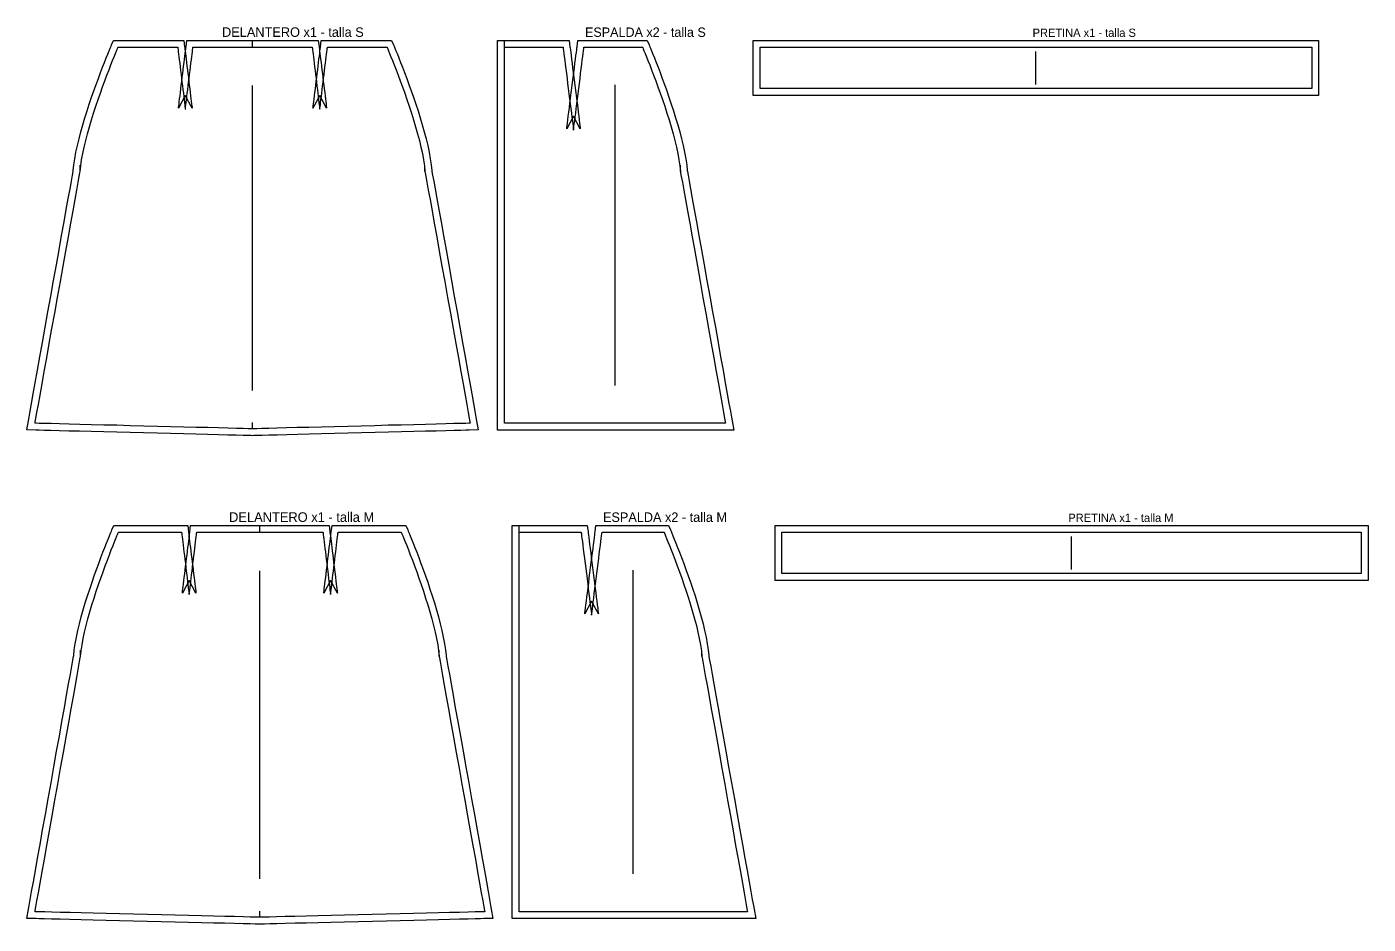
# Model space of a CAD drawing. Header units: centimetres. Extents: x -1 to 208, y -270 to 3.
# Drawn here: x -1.2 to 193.3, y -127.1 to 3 of the extents above; entities that cross this region are included whole.
import ezdxf

# ---------------------------------------------------------------- set-up
doc = ezdxf.new("R2010")
doc.units = ezdxf.units.CM
for name, color, linetype in [('15_SeamAllowance', 4, 'CONTINUOUS'), ('1_Boundary', 7, 'CONTINUOUS'), ('4_Notch', 1, 'CONTINUOUS'), ('5_Grainline', 3, 'CONTINUOUS'), ('8_Text', 7, 'CONTINUOUS')]:
    doc.layers.add(name, color=color, linetype=linetype)

msp = doc.modelspace()

# ---------------------------------------------------------------- linework, layer by layer
at = {"layer": '15_SeamAllowance'}
for points in [[(31.54, 1), (31.5838, 1), (31.7102, 1), (31.9117, 1), (32.1807, 1), (32.5099, 1), (32.8916, 1), (33.3183, 1), (33.7826, 1), (34.2769, 1), (34.7938, 1), (35.3256, 1), (35.865, 1), (36.4044, 1), (36.9362, 1), (37.4531, 1), (37.9474, 1), (38.4117, 1), (38.8384, 1), (39.2201, 1), (39.5493, 1), (39.8183, 1), (40.0198, 1), (40.1462, 1), (41.0752, 1), (41.1882, 0.0757), (41.2043, -0.0558), (41.2299, -0.2654), (41.2641, -0.5453), (41.3059, -0.8878), (41.3545, -1.2849), (41.4088, -1.7289), (41.4678, -2.212), (41.5307, -2.7263), (41.5964, -3.2641), (41.664, -3.8175), (41.7326, -4.3787), (41.8012, -4.9399), (41.8688, -5.4933), (41.9346, -6.031), (41.9974, -6.5453), (42.0565, -7.0284), (42.1107, -7.4724), (42.1593, -7.8696), (42.2011, -8.212), (42.2353, -8.492), (42.261, -8.7016), (42.277, -8.8331), (41.29, -7), (40.303, -8.8331), (40.319, -8.7016), (40.3447, -8.492), (40.3789, -8.212), (40.4207, -7.8696), (40.4693, -7.4724), (40.5235, -7.0284), (40.5826, -6.5453), (40.6454, -6.031), (40.7112, -5.4933), (40.7788, -4.9399), (40.8474, -4.3787), (40.916, -3.8175), (40.9836, -3.2641), (41.0493, -2.7263), (41.1122, -2.212), (41.1712, -1.7289), (41.2255, -1.2849), (41.2741, -0.8878), (41.3159, -0.5453), (41.3501, -0.2654), (41.3757, -0.0558), (41.3918, 0.0757), (41.5048, 1), (42.4338, 1), (42.5602, 1), (42.7617, 1), (43.0307, 1), (43.3599, 1), (43.7416, 1), (44.1683, 1), (44.6326, 1), (45.1269, 1), (45.6438, 1), (46.1756, 1), (46.715, 1), (47.2544, 1), (47.7862, 1), (48.3031, 1), (48.7974, 1), (49.2617, 1), (49.6884, 1), (50.0701, 1), (50.3993, 1), (50.6683, 1), (50.8698, 1), (50.9962, 1), (51.7018, 1), (51.9864, 0.3298), (52.061, 0.1524), (52.1797, -0.1323), (52.3381, -0.5169), (52.5323, -0.9941), (52.758, -1.5563), (53.0112, -2.1963), (53.2878, -2.9066), (53.5836, -3.6799), (53.8945, -4.5089), (54.2165, -5.3861), (54.5454, -6.3043), (54.8771, -7.2562), (55.2076, -8.2345), (55.5327, -9.232), (55.8483, -10.2414), (56.1504, -11.2557), (56.4348, -12.2677), (56.6975, -13.2707), (56.9342, -14.2577), (57.141, -15.2224), (57.3134, -16.1584), (57.4471, -17.0602), (57.5308, -17.8596), (57.5574, -18.0085), (57.653, -18.5418), (57.8053, -19.392), (58.0088, -20.5273), (58.2576, -21.9162), (58.5462, -23.5268), (58.8688, -25.3275), (59.2199, -27.2866), (59.5936, -29.3725), (59.9844, -31.5534), (60.3865, -33.7977), (60.7943, -36.0736), (61.2021, -38.3496), (61.6043, -40.5939), (61.995, -42.7748), (62.3688, -44.8607), (62.7198, -46.8198), (63.0424, -48.6205), (63.331, -50.2311), (63.5799, -51.6199), (63.7833, -52.7553), (63.9356, -53.6055), (64.0312, -54.1388), (64.2698, -55.4701), (62.9456, -55.5037), (62.4848, -55.5154), (61.7501, -55.5341), (60.7691, -55.5589), (59.569, -55.5894), (58.1772, -55.6247), (56.6212, -55.6641), (54.9283, -55.7071), (53.1259, -55.7528), (51.2414, -55.8006), (49.302, -55.8498), (47.3354, -55.8997), (45.3687, -55.9496), (43.4294, -55.9988), (41.5448, -56.0466), (39.7424, -56.0923), (38.0495, -56.1352), (36.4935, -56.1747), (35.1017, -56.21), (33.9017, -56.2404), (32.9206, -56.2653), (32.1859, -56.2839), (31.7251, -56.2956), (31.54, -56.3003), (31.3549, -56.2956), (30.8941, -56.2839), (30.1594, -56.2653), (29.1783, -56.2404), (27.9783, -56.21), (26.5865, -56.1747), (25.0305, -56.1352), (23.3376, -56.0923), (21.5352, -56.0466), (19.6506, -55.9988), (17.7113, -55.9496), (15.7446, -55.8997), (13.778, -55.8498), (11.8386, -55.8006), (9.9541, -55.7528), (8.1517, -55.7071), (6.4588, -55.6641), (4.9028, -55.6247), (3.511, -55.5894), (2.3109, -55.5589), (1.3299, -55.5341), (0.5952, -55.5154), (0.1344, -55.5037), (-1.1898, -55.4701), (-0.9512, -54.1388), (-0.8556, -53.6055), (-0.7033, -52.7553), (-0.4999, -51.6199), (-0.251, -50.2311), (0.0376, -48.6205), (0.3602, -46.8198), (0.7112, -44.8607), (1.085, -42.7748), (1.4757, -40.5939), (1.8779, -38.3496), (2.2857, -36.0736), (2.6935, -33.7977), (3.0956, -31.5534), (3.4864, -29.3725), (3.8601, -27.2866), (4.2112, -25.3275), (4.5338, -23.5268), (4.8224, -21.9162), (5.0712, -20.5273), (5.2747, -19.392), (5.427, -18.5418), (5.5226, -18.0085), (5.5492, -17.8596), (5.6329, -17.0602), (5.7666, -16.1584), (5.939, -15.2224), (6.1458, -14.2577), (6.3825, -13.2707), (6.6452, -12.2677), (6.9296, -11.2557), (7.2317, -10.2414), (7.5473, -9.232), (7.8724, -8.2345), (8.2029, -7.2562), (8.5346, -6.3043), (8.8635, -5.3861), (9.1855, -4.5089), (9.4964, -3.6799), (9.7922, -2.9066), (10.0688, -2.1963), (10.322, -1.5563), (10.5477, -0.9941), (10.7419, -0.5169), (10.9003, -0.1323), (11.019, 0.1524), (11.0936, 0.3298), (11.3782, 1), (12.0838, 1), (12.2102, 1), (12.4117, 1), (12.6807, 1), (13.0099, 1), (13.3916, 1), (13.8183, 1), (14.2826, 1), (14.7769, 1), (15.2938, 1), (15.8256, 1), (16.365, 1), (16.9044, 1), (17.4362, 1), (17.9531, 1), (18.4474, 1), (18.9117, 1), (19.3384, 1), (19.7201, 1), (20.0493, 1), (20.3183, 1), (20.5198, 1), (20.6462, 1), (21.5752, 1), (21.6882, 0.0757), (21.7043, -0.0558), (21.7299, -0.2654), (21.7641, -0.5453), (21.8059, -0.8878), (21.8545, -1.2849), (21.9088, -1.7289), (21.9678, -2.212), (22.0307, -2.7263), (22.0964, -3.2641), (22.164, -3.8175), (22.2326, -4.3787), (22.3012, -4.9399), (22.3688, -5.4933), (22.4346, -6.031), (22.4974, -6.5453), (22.5565, -7.0284), (22.6107, -7.4724), (22.6593, -7.8696), (22.7011, -8.212), (22.7353, -8.492), (22.761, -8.7016), (22.777, -8.8331), (21.79, -7), (20.803, -8.8331), (20.819, -8.7016), (20.8447, -8.492), (20.8789, -8.212), (20.9207, -7.8696), (20.9693, -7.4724), (21.0235, -7.0284), (21.0826, -6.5453), (21.1454, -6.031), (21.2112, -5.4933), (21.2788, -4.9399), (21.3474, -4.3787), (21.416, -3.8175), (21.4836, -3.2641), (21.5493, -2.7263), (21.6122, -2.212), (21.6712, -1.7289), (21.7255, -1.2849), (21.7741, -0.8878), (21.8159, -0.5453), (21.8501, -0.2654), (21.8757, -0.0558), (21.8918, 0.0757), (22.0048, 1), (22.9338, 1), (23.0602, 1), (23.2617, 1), (23.5307, 1), (23.8599, 1), (24.2416, 1), (24.6683, 1), (25.1326, 1), (25.6269, 1), (26.1438, 1), (26.6756, 1), (27.215, 1), (27.7544, 1), (28.2862, 1), (28.8031, 1), (29.2974, 1), (29.7617, 1), (30.1884, 1), (30.5701, 1), (30.8993, 1), (31.1683, 1), (31.3698, 1), (31.4962, 1)], [(67.08, 1), (68.123, 1), (68.247, 1), (68.4447, 1), (68.7087, 1), (69.0317, 1), (69.4062, 1), (69.8249, 1), (70.2805, 1), (70.7655, 1), (71.2726, 1), (71.7945, 1), (72.3237, 1), (72.853, 1), (73.3749, 1), (73.882, 1), (74.367, 1), (74.8226, 1), (75.2413, 1), (75.6158, 1), (75.9388, 1), (76.2028, 1), (76.4005, 1), (76.5245, 1), (77.4494, 1), (77.5673, 0.0643), (77.5894, -0.1111), (77.6246, -0.3906), (77.6717, -0.7638), (77.7292, -1.2204), (77.796, -1.7499), (77.8706, -2.342), (77.9518, -2.9861), (78.0382, -3.6718), (78.1286, -4.3888), (78.2216, -5.1267), (78.3159, -5.8749), (78.4102, -6.6232), (78.5032, -7.3611), (78.5936, -8.0781), (78.68, -8.7638), (78.7612, -9.4079), (78.8358, -9.9999), (78.9026, -10.5295), (78.9601, -10.9861), (79.0072, -11.3593), (79.0424, -11.6388), (79.0645, -11.8142), (78.08, -10), (77.0955, -11.8142), (77.1176, -11.6388), (77.1528, -11.3593), (77.1999, -10.9861), (77.2574, -10.5295), (77.3242, -9.9999), (77.3988, -9.4079), (77.48, -8.7638), (77.5664, -8.0781), (77.6568, -7.3611), (77.7498, -6.6232), (77.8441, -5.8749), (77.9384, -5.1267), (78.0314, -4.3888), (78.1218, -3.6718), (78.2082, -2.9861), (78.2894, -2.342), (78.364, -1.7499), (78.4308, -1.2204), (78.4883, -0.7638), (78.5354, -0.3906), (78.5706, -0.1111), (78.5927, 0.0643), (78.7106, 1), (79.6355, 1), (79.7595, 1), (79.9572, 1), (80.2212, 1), (80.5442, 1), (80.9187, 1), (81.3374, 1), (81.793, 1), (82.278, 1), (82.7851, 1), (83.307, 1), (83.8363, 1), (84.3655, 1), (84.8874, 1), (85.3945, 1), (85.8795, 1), (86.3351, 1), (86.7538, 1), (87.1283, 1), (87.4513, 1), (87.7153, 1), (87.913, 1), (88.037, 1), (88.7418, 1), (89.0264, 0.3298), (89.101, 0.1524), (89.2197, -0.1323), (89.3781, -0.5169), (89.5723, -0.9941), (89.798, -1.5563), (90.0512, -2.1963), (90.3278, -2.9066), (90.6236, -3.6799), (90.9345, -4.5089), (91.2565, -5.3861), (91.5854, -6.3043), (91.9171, -7.2562), (92.2476, -8.2345), (92.5727, -9.232), (92.8883, -10.2414), (93.1904, -11.2557), (93.4748, -12.2677), (93.7375, -13.2707), (93.9742, -14.2577), (94.181, -15.2224), (94.3534, -16.1584), (94.4871, -17.0602), (94.5708, -17.8596), (94.5974, -18.0085), (94.693, -18.5418), (94.8453, -19.392), (95.0488, -20.5273), (95.2976, -21.9162), (95.5862, -23.5268), (95.9088, -25.3275), (96.2599, -27.2866), (96.6336, -29.3725), (97.0244, -31.5534), (97.4265, -33.7977), (97.8343, -36.0736), (98.2421, -38.3496), (98.6443, -40.5939), (99.035, -42.7748), (99.4088, -44.8607), (99.7598, -46.8198), (100.0824, -48.6205), (100.371, -50.2311), (100.6199, -51.6199), (100.8233, -52.7553), (100.9756, -53.6055), (101.0712, -54.1388), (101.3151, -55.5), (99.9578, -55.5), (99.4896, -55.5), (98.7433, -55.5), (97.7467, -55.5), (96.5276, -55.5), (95.1138, -55.5), (93.5331, -55.5), (91.8133, -55.5), (89.9823, -55.5), (88.0679, -55.5), (86.0979, -55.5), (84.1, -55.5), (82.1021, -55.5), (80.1321, -55.5), (78.2177, -55.5), (76.3867, -55.5), (74.6669, -55.5), (73.0862, -55.5), (71.6724, -55.5), (70.4533, -55.5), (69.4567, -55.5), (68.7104, -55.5), (68.2422, -55.5), (67.08, -55.5), (67.08, -54.224), (67.08, -53.4277), (67.08, -52.1582), (67.08, -50.463), (67.08, -48.3893), (67.08, -45.9844), (67.08, -43.2956), (67.08, -40.3704), (67.08, -37.2559), (67.08, -33.9994), (67.08, -30.6484), (67.08, -27.25), (67.08, -23.8516), (67.08, -20.5006), (67.08, -17.2441), (67.08, -14.1296), (67.08, -11.2044), (67.08, -8.5156), (67.08, -6.1107), (67.08, -4.037), (67.08, -2.3418), (67.08, -1.0723), (67.08, -0.276)], [(104.12, 1), (105.5251, 1), (106.6941, 1), (108.5575, 1), (111.0459, 1), (114.0899, 1), (117.62, 1), (121.5668, 1), (125.8607, 1), (130.4325, 1), (135.2126, 1), (140.1316, 1), (145.12, 1), (150.1084, 1), (155.0274, 1), (159.8075, 1), (164.3793, 1), (168.6732, 1), (172.62, 1), (176.1501, 1), (179.1941, 1), (181.6825, 1), (183.5459, 1), (184.7149, 1), (186.12, 1), (186.12, -0.0304), (186.12, -0.1181), (186.12, -0.2578), (186.12, -0.4444), (186.12, -0.6727), (186.12, -0.9375), (186.12, -1.2335), (186.12, -1.5556), (186.12, -1.8984), (186.12, -2.2569), (186.12, -2.6259), (186.12, -3), (186.12, -3.3741), (186.12, -3.7431), (186.12, -4.1016), (186.12, -4.4444), (186.12, -4.7665), (186.12, -5.0625), (186.12, -5.3273), (186.12, -5.5556), (186.12, -5.7422), (186.12, -5.8819), (186.12, -5.9696), (186.12, -7), (184.7149, -7), (183.5459, -7), (181.6825, -7), (179.1941, -7), (176.1501, -7), (172.62, -7), (168.6732, -7), (164.3793, -7), (159.8075, -7), (155.0274, -7), (150.1084, -7), (145.12, -7), (140.1316, -7), (135.2126, -7), (130.4325, -7), (125.8607, -7), (121.5668, -7), (117.62, -7), (114.0899, -7), (111.0459, -7), (108.5575, -7), (106.6941, -7), (105.5251, -7), (104.12, -7), (104.12, -5.9696), (104.12, -5.8819), (104.12, -5.7422), (104.12, -5.5556), (104.12, -5.3273), (104.12, -5.0625), (104.12, -4.7665), (104.12, -4.4444), (104.12, -4.1016), (104.12, -3.7431), (104.12, -3.3741), (104.12, -3), (104.12, -2.6259), (104.12, -2.2569), (104.12, -1.8984), (104.12, -1.5556), (104.12, -1.2335), (104.12, -0.9375), (104.12, -0.6727), (104.12, -0.4444), (104.12, -0.2578), (104.12, -0.1181), (104.12, -0.0304)], [(32.6, -69.3), (32.6463, -69.3), (32.78, -69.3), (32.9932, -69.3), (33.2778, -69.3), (33.6259, -69.3), (34.0297, -69.3), (34.4811, -69.3), (34.9722, -69.3), (35.4951, -69.3), (36.0418, -69.3), (36.6044, -69.3), (37.175, -69.3), (37.7456, -69.3), (38.3082, -69.3), (38.8549, -69.3), (39.3778, -69.3), (39.8689, -69.3), (40.3203, -69.3), (40.7241, -69.3), (41.0722, -69.3), (41.3568, -69.3), (41.57, -69.3), (41.7037, -69.3), (42.6352, -69.3), (42.7482, -70.2243), (42.7643, -70.3558), (42.7899, -70.5654), (42.8241, -70.8453), (42.8659, -71.1878), (42.9145, -71.5849), (42.9688, -72.0289), (43.0278, -72.512), (43.0907, -73.0263), (43.1564, -73.5641), (43.224, -74.1175), (43.2926, -74.6787), (43.3612, -75.2399), (43.4288, -75.7933), (43.4946, -76.331), (43.5574, -76.8453), (43.6165, -77.3284), (43.6707, -77.7724), (43.7193, -78.1696), (43.7611, -78.512), (43.7953, -78.792), (43.821, -79.0016), (43.837, -79.1331), (42.85, -77.3), (41.863, -79.1331), (41.879, -79.0016), (41.9047, -78.792), (41.9389, -78.512), (41.9807, -78.1696), (42.0293, -77.7724), (42.0835, -77.3284), (42.1426, -76.8453), (42.2054, -76.331), (42.2712, -75.7933), (42.3388, -75.2399), (42.4074, -74.6787), (42.476, -74.1175), (42.5436, -73.5641), (42.6093, -73.0263), (42.6722, -72.512), (42.7312, -72.0289), (42.7855, -71.5849), (42.8341, -71.1878), (42.8759, -70.8453), (42.9101, -70.5654), (42.9357, -70.3558), (42.9518, -70.2243), (43.0648, -69.3), (43.9963, -69.3), (44.13, -69.3), (44.3432, -69.3), (44.6278, -69.3), (44.9759, -69.3), (45.3797, -69.3), (45.8311, -69.3), (46.3222, -69.3), (46.8451, -69.3), (47.3918, -69.3), (47.9544, -69.3), (48.525, -69.3), (49.0956, -69.3), (49.6582, -69.3), (50.2049, -69.3), (50.7278, -69.3), (51.2189, -69.3), (51.6703, -69.3), (52.0741, -69.3), (52.4222, -69.3), (52.7068, -69.3), (52.92, -69.3), (53.0537, -69.3), (53.7618, -69.3), (54.0464, -69.9702), (54.121, -70.1476), (54.2397, -70.4323), (54.3981, -70.8169), (54.5923, -71.2941), (54.818, -71.8563), (55.0712, -72.4963), (55.3478, -73.2066), (55.6436, -73.9799), (55.9545, -74.8089), (56.2765, -75.6861), (56.6054, -76.6043), (56.9371, -77.5562), (57.2676, -78.5345), (57.5927, -79.532), (57.9083, -80.5414), (58.2104, -81.5557), (58.4948, -82.5677), (58.7575, -83.5707), (58.9942, -84.5577), (59.201, -85.5224), (59.3734, -86.4584), (59.5071, -87.3602), (59.5908, -88.16), (59.6179, -88.3117), (59.7143, -88.8524), (59.8681, -89.7142), (60.0733, -90.8651), (60.3245, -92.273), (60.6157, -93.9056), (60.9413, -95.731), (61.2956, -97.717), (61.6727, -99.8314), (62.0671, -102.0422), (62.4729, -104.3172), (62.8845, -106.6244), (63.296, -108.9315), (63.7018, -111.2066), (64.0962, -113.4174), (64.4733, -115.5318), (64.8276, -117.5178), (65.1532, -119.3431), (65.4444, -120.9758), (65.6956, -122.3837), (65.9009, -123.5345), (66.0546, -124.3964), (66.151, -124.937), (66.389, -126.2711), (65.0595, -126.3037), (64.5831, -126.3154), (63.8238, -126.3341), (62.8097, -126.359), (61.5693, -126.3894), (60.1308, -126.4247), (58.5225, -126.4642), (56.7727, -126.5071), (54.9097, -126.5528), (52.9618, -126.6006), (50.9573, -126.6498), (48.9245, -126.6997), (46.8917, -126.7496), (44.8873, -126.7988), (42.9394, -126.8466), (41.0764, -126.8923), (39.3266, -126.9352), (37.7183, -126.9747), (36.2798, -127.01), (35.0393, -127.0404), (34.0253, -127.0653), (33.266, -127.084), (32.7896, -127.0956), (32.6, -127.1003), (32.4104, -127.0956), (31.934, -127.084), (31.1747, -127.0653), (30.1607, -127.0404), (28.9202, -127.01), (27.4817, -126.9747), (25.8734, -126.9352), (24.1236, -126.8923), (22.2606, -126.8466), (20.3127, -126.7988), (18.3083, -126.7496), (16.2755, -126.6997), (14.2427, -126.6498), (12.2382, -126.6006), (10.2903, -126.5528), (8.4273, -126.5071), (6.6775, -126.4642), (5.0692, -126.4247), (3.6307, -126.3894), (2.3903, -126.359), (1.3762, -126.3341), (0.6169, -126.3154), (0.1405, -126.3037), (-1.189, -126.2711), (-0.951, -124.937), (-0.8546, -124.3964), (-0.7009, -123.5345), (-0.4956, -122.3837), (-0.2444, -120.9758), (0.0468, -119.3431), (0.3724, -117.5178), (0.7267, -115.5318), (1.1038, -113.4174), (1.4982, -111.2066), (1.904, -108.9315), (2.3155, -106.6244), (2.7271, -104.3172), (3.1329, -102.0422), (3.5273, -99.8314), (3.9044, -97.717), (4.2587, -95.731), (4.5843, -93.9056), (4.8755, -92.273), (5.1267, -90.8651), (5.3319, -89.7142), (5.4857, -88.8524), (5.5821, -88.3117), (5.6092, -88.16), (5.6929, -87.3602), (5.8266, -86.4584), (5.999, -85.5224), (6.2058, -84.5577), (6.4425, -83.5707), (6.7052, -82.5677), (6.9896, -81.5557), (7.2917, -80.5414), (7.6073, -79.532), (7.9324, -78.5345), (8.2629, -77.5562), (8.5946, -76.6043), (8.9235, -75.6861), (9.2455, -74.8089), (9.5564, -73.9799), (9.8522, -73.2066), (10.1288, -72.4963), (10.382, -71.8563), (10.6077, -71.2941), (10.8019, -70.8169), (10.9603, -70.4323), (11.079, -70.1476), (11.1536, -69.9702), (11.4382, -69.3), (12.1463, -69.3), (12.28, -69.3), (12.4932, -69.3), (12.7778, -69.3), (13.1259, -69.3), (13.5297, -69.3), (13.9811, -69.3), (14.4722, -69.3), (14.9951, -69.3), (15.5418, -69.3), (16.1044, -69.3), (16.675, -69.3), (17.2456, -69.3), (17.8082, -69.3), (18.3549, -69.3), (18.8778, -69.3), (19.3689, -69.3), (19.8203, -69.3), (20.2241, -69.3), (20.5722, -69.3), (20.8568, -69.3), (21.07, -69.3), (21.2037, -69.3), (22.1352, -69.3), (22.2482, -70.2243), (22.2643, -70.3558), (22.2899, -70.5654), (22.3241, -70.8453), (22.3659, -71.1878), (22.4145, -71.5849), (22.4688, -72.0289), (22.5278, -72.512), (22.5907, -73.0263), (22.6564, -73.5641), (22.724, -74.1175), (22.7926, -74.6787), (22.8612, -75.2399), (22.9288, -75.7933), (22.9946, -76.331), (23.0574, -76.8453), (23.1165, -77.3284), (23.1707, -77.7724), (23.2193, -78.1696), (23.2611, -78.512), (23.2953, -78.792), (23.321, -79.0016), (23.337, -79.1331), (22.35, -77.3), (21.363, -79.1331), (21.379, -79.0016), (21.4047, -78.792), (21.4389, -78.512), (21.4807, -78.1696), (21.5293, -77.7724), (21.5835, -77.3284), (21.6426, -76.8453), (21.7054, -76.331), (21.7712, -75.7933), (21.8388, -75.2399), (21.9074, -74.6787), (21.976, -74.1175), (22.0436, -73.5641), (22.1093, -73.0263), (22.1722, -72.512), (22.2312, -72.0289), (22.2855, -71.5849), (22.3341, -71.1878), (22.3759, -70.8453), (22.4101, -70.5654), (22.4357, -70.3558), (22.4518, -70.2243), (22.5648, -69.3), (23.4963, -69.3), (23.63, -69.3), (23.8432, -69.3), (24.1278, -69.3), (24.4759, -69.3), (24.8797, -69.3), (25.3311, -69.3), (25.8222, -69.3), (26.3451, -69.3), (26.8918, -69.3), (27.4544, -69.3), (28.025, -69.3), (28.5956, -69.3), (29.1582, -69.3), (29.7049, -69.3), (30.2278, -69.3), (30.7189, -69.3), (31.1703, -69.3), (31.5741, -69.3), (31.9222, -69.3), (32.2068, -69.3), (32.42, -69.3), (32.5537, -69.3)], [(69.2, -69.3), (70.2455, -69.3), (70.3768, -69.3), (70.5862, -69.3), (70.8657, -69.3), (71.2077, -69.3), (71.6043, -69.3), (72.0477, -69.3), (72.5301, -69.3), (73.0437, -69.3), (73.5807, -69.3), (74.1333, -69.3), (74.6937, -69.3), (75.2542, -69.3), (75.8068, -69.3), (76.3438, -69.3), (76.8574, -69.3), (77.3398, -69.3), (77.7832, -69.3), (78.1798, -69.3), (78.5218, -69.3), (78.8013, -69.3), (79.0107, -69.3), (79.142, -69.3), (80.0694, -69.3), (80.1873, -70.2357), (80.2094, -70.4111), (80.2446, -70.6906), (80.2917, -71.0638), (80.3492, -71.5204), (80.416, -72.0499), (80.4906, -72.642), (80.5718, -73.2861), (80.6582, -73.9718), (80.7486, -74.6888), (80.8416, -75.4267), (80.9359, -76.1749), (81.0302, -76.9232), (81.1232, -77.6611), (81.2136, -78.3781), (81.3, -79.0638), (81.3812, -79.7079), (81.4558, -80.2999), (81.5226, -80.8295), (81.5801, -81.2861), (81.6272, -81.6593), (81.6624, -81.9388), (81.6845, -82.1142), (80.7, -80.3), (79.7155, -82.1142), (79.7376, -81.9388), (79.7728, -81.6593), (79.8199, -81.2861), (79.8774, -80.8295), (79.9442, -80.2999), (80.0188, -79.7079), (80.1, -79.0638), (80.1864, -78.3781), (80.2768, -77.6611), (80.3698, -76.9232), (80.4641, -76.1749), (80.5584, -75.4267), (80.6514, -74.6888), (80.7418, -73.9718), (80.8282, -73.2861), (80.9094, -72.642), (80.984, -72.0499), (81.0508, -71.5204), (81.1083, -71.0638), (81.1554, -70.6906), (81.1906, -70.4111), (81.2127, -70.2357), (81.3306, -69.3), (82.258, -69.3), (82.3893, -69.3), (82.5987, -69.3), (82.8782, -69.3), (83.2202, -69.3), (83.6168, -69.3), (84.0602, -69.3), (84.5426, -69.3), (85.0562, -69.3), (85.5932, -69.3), (86.1458, -69.3), (86.7063, -69.3), (87.2667, -69.3), (87.8193, -69.3), (88.3563, -69.3), (88.8699, -69.3), (89.3523, -69.3), (89.7957, -69.3), (90.1923, -69.3), (90.5343, -69.3), (90.8138, -69.3), (91.0232, -69.3), (91.1545, -69.3), (91.8618, -69.3), (92.1464, -69.9702), (92.221, -70.1476), (92.3397, -70.4323), (92.4981, -70.8169), (92.6923, -71.2941), (92.918, -71.8563), (93.1712, -72.4963), (93.4478, -73.2066), (93.7436, -73.9799), (94.0545, -74.8089), (94.3765, -75.6861), (94.7054, -76.6043), (95.0371, -77.5562), (95.3676, -78.5345), (95.6927, -79.532), (96.0083, -80.5414), (96.3104, -81.5557), (96.5948, -82.5677), (96.8575, -83.5707), (97.0942, -84.5577), (97.301, -85.5224), (97.4734, -86.4584), (97.6071, -87.3602), (97.6908, -88.16), (97.7179, -88.3117), (97.8143, -88.8524), (97.9681, -89.7142), (98.1733, -90.8651), (98.4245, -92.273), (98.7157, -93.9056), (99.0413, -95.731), (99.3956, -97.717), (99.7727, -99.8314), (100.1671, -102.0422), (100.5729, -104.3172), (100.9845, -106.6244), (101.396, -108.9315), (101.8018, -111.2066), (102.1962, -113.4174), (102.5733, -115.5318), (102.9276, -117.5178), (103.2532, -119.3431), (103.5444, -120.9758), (103.7956, -122.3837), (104.0009, -123.5345), (104.1546, -124.3964), (104.251, -124.937), (104.4942, -126.3), (103.1324, -126.3), (102.6487, -126.3), (101.8777, -126.3), (100.8481, -126.3), (99.5887, -126.3), (98.1281, -126.3), (96.4952, -126.3), (94.7185, -126.3), (92.827, -126.3), (90.8492, -126.3), (88.814, -126.3), (86.75, -126.3), (84.686, -126.3), (82.6508, -126.3), (80.673, -126.3), (78.7815, -126.3), (77.0048, -126.3), (75.3719, -126.3), (73.9113, -126.3), (72.6519, -126.3), (71.6223, -126.3), (70.8513, -126.3), (70.3676, -126.3), (69.2, -126.3), (69.2, -125.0215), (69.2, -124.2178), (69.2, -122.9367), (69.2, -121.2259), (69.2, -119.1332), (69.2, -116.7062), (69.2, -113.9929), (69.2, -111.0407), (69.2, -107.8977), (69.2, -104.6113), (69.2, -101.2295), (69.2, -97.8), (69.2, -94.3705), (69.2, -90.9887), (69.2, -87.7023), (69.2, -84.5593), (69.2, -81.6071), (69.2, -78.8937), (69.2, -76.4668), (69.2, -74.3741), (69.2, -72.6633), (69.2, -71.3822), (69.2, -70.5785)], [(107.3, -69.3), (108.7253, -69.3), (109.9528, -69.3), (111.9094, -69.3), (114.5222, -69.3), (117.7184, -69.3), (121.425, -69.3), (125.5691, -69.3), (130.0778, -69.3), (134.8781, -69.3), (139.8972, -69.3), (145.0622, -69.3), (150.3, -69.3), (155.5378, -69.3), (160.7028, -69.3), (165.7219, -69.3), (170.5222, -69.3), (175.0309, -69.3), (179.175, -69.3), (182.8816, -69.3), (186.0778, -69.3), (188.6906, -69.3), (190.6472, -69.3), (191.8747, -69.3), (193.3, -69.3), (193.3, -70.3304), (193.3, -70.4181), (193.3, -70.5578), (193.3, -70.7444), (193.3, -70.9727), (193.3, -71.2375), (193.3, -71.5335), (193.3, -71.8556), (193.3, -72.1984), (193.3, -72.5569), (193.3, -72.9259), (193.3, -73.3), (193.3, -73.6741), (193.3, -74.0431), (193.3, -74.4016), (193.3, -74.7444), (193.3, -75.0665), (193.3, -75.3625), (193.3, -75.6273), (193.3, -75.8556), (193.3, -76.0422), (193.3, -76.1819), (193.3, -76.2696), (193.3, -77.3), (191.8747, -77.3), (190.6472, -77.3), (188.6906, -77.3), (186.0778, -77.3), (182.8816, -77.3), (179.175, -77.3), (175.0309, -77.3), (170.5222, -77.3), (165.7219, -77.3), (160.7028, -77.3), (155.5378, -77.3), (150.3, -77.3), (145.0622, -77.3), (139.8972, -77.3), (134.8781, -77.3), (130.0778, -77.3), (125.5691, -77.3), (121.425, -77.3), (117.7184, -77.3), (114.5222, -77.3), (111.9094, -77.3), (109.9528, -77.3), (108.7253, -77.3), (107.3, -77.3), (107.3, -76.2696), (107.3, -76.1819), (107.3, -76.0422), (107.3, -75.8556), (107.3, -75.6273), (107.3, -75.3625), (107.3, -75.0665), (107.3, -74.7444), (107.3, -74.4016), (107.3, -74.0431), (107.3, -73.6741), (107.3, -73.3), (107.3, -72.9259), (107.3, -72.5569), (107.3, -72.1984), (107.3, -71.8556), (107.3, -71.5335), (107.3, -71.2375), (107.3, -70.9727), (107.3, -70.7444), (107.3, -70.5578), (107.3, -70.4181), (107.3, -70.3304)]]:
    msp.add_lwpolyline(points, close=True, dxfattribs=at)
at = {"layer": '1_Boundary'}
for points in [[(31.54, 0), (31.5838, 0), (31.7102, 0), (31.9117, 0), (32.1807, 0), (32.5099, 0), (32.8916, 0), (33.3183, 0), (33.7826, 0), (34.2769, 0), (34.7938, 0), (35.3256, 0), (35.865, 0), (36.4044, 0), (36.9362, 0), (37.4531, 0), (37.9474, 0), (38.4117, 0), (38.8384, 0), (39.2201, 0), (39.5493, 0), (39.8183, 0), (40.0198, 0), (40.1462, 0), (40.19, 0), (40.1956, -0.0456), (40.2116, -0.1771), (40.2373, -0.3867), (40.2715, -0.6667), (40.3133, -1.0091), (40.3619, -1.4063), (40.4161, -1.8503), (40.4752, -2.3333), (40.538, -2.8477), (40.6038, -3.3854), (40.6714, -3.9388), (40.74, -4.5), (40.8086, -5.0612), (40.8762, -5.6146), (40.942, -6.1523), (41.0048, -6.6667), (41.0639, -7.1497), (41.1181, -7.5938), (41.1667, -7.9909), (41.2085, -8.3333), (41.2427, -8.6133), (41.2684, -8.8229), (41.2844, -8.9544), (41.29, -9), (41.2956, -8.9544), (41.3116, -8.8229), (41.3373, -8.6133), (41.3715, -8.3333), (41.4133, -7.9909), (41.4619, -7.5938), (41.5161, -7.1497), (41.5752, -6.6667), (41.638, -6.1523), (41.7038, -5.6146), (41.7714, -5.0612), (41.84, -4.5), (41.9086, -3.9388), (41.9762, -3.3854), (42.042, -2.8477), (42.1048, -2.3333), (42.1639, -1.8503), (42.2181, -1.4063), (42.2667, -1.0091), (42.3085, -0.6667), (42.3427, -0.3867), (42.3684, -0.1771), (42.3844, -0.0456), (42.39, 0), (42.4338, 0), (42.5602, 0), (42.7617, 0), (43.0307, 0), (43.3599, 0), (43.7416, 0), (44.1683, 0), (44.6326, 0), (45.1269, 0), (45.6438, 0), (46.1756, 0), (46.715, 0), (47.2544, 0), (47.7862, 0), (48.3031, 0), (48.7974, 0), (49.2617, 0), (49.6884, 0), (50.0701, 0), (50.3993, 0), (50.6683, 0), (50.8698, 0), (50.9962, 0), (51.04, 0), (51.0654, -0.0597), (51.1387, -0.2339), (51.2558, -0.515), (51.4127, -0.8958), (51.6051, -1.3688), (51.8291, -1.9266), (52.0803, -2.5617), (52.3548, -3.2667), (52.6484, -4.0342), (52.957, -4.8568), (53.2764, -5.727), (53.6025, -6.6375), (53.9312, -7.5808), (54.2585, -8.5495), (54.58, -9.5361), (54.8919, -10.5333), (55.1898, -11.5337), (55.4697, -12.5297), (55.7275, -13.514), (55.959, -14.4792), (56.1601, -15.4178), (56.3267, -16.3224), (56.4547, -17.1856), (56.54, -18), (56.5731, -18.1848), (56.6687, -18.7182), (56.821, -19.5684), (57.0244, -20.7037), (57.2733, -22.0925), (57.5619, -23.7031), (57.8845, -25.5038), (58.2356, -27.463), (58.6093, -29.5488), (59.0001, -31.7297), (59.4022, -33.974), (59.81, -36.25), (60.2178, -38.526), (60.6199, -40.7703), (61.0107, -42.9512), (61.3844, -45.037), (61.7355, -46.9962), (62.0581, -48.7969), (62.3467, -50.4075), (62.5956, -51.7963), (62.799, -52.9316), (62.9513, -53.7818), (63.0469, -54.3152), (63.08, -54.5), (62.9203, -54.5041), (62.4594, -54.5157), (61.7248, -54.5344), (60.7437, -54.5593), (59.5436, -54.5897), (58.1519, -54.625), (56.5959, -54.6645), (54.903, -54.7074), (53.1005, -54.7531), (51.216, -54.8009), (49.2767, -54.8501), (47.31, -54.9), (45.3433, -54.9499), (43.404, -54.9991), (41.5195, -55.0469), (39.717, -55.0926), (38.0241, -55.1355), (36.4681, -55.175), (35.0764, -55.2103), (33.8763, -55.2407), (32.8952, -55.2656), (32.1606, -55.2843), (31.6997, -55.2959), (31.54, -55.3), (31.3803, -55.2959), (30.9194, -55.2843), (30.1848, -55.2656), (29.2037, -55.2407), (28.0036, -55.2103), (26.6119, -55.175), (25.0559, -55.1355), (23.363, -55.0926), (21.5605, -55.0469), (19.676, -54.9991), (17.7367, -54.9499), (15.77, -54.9), (13.8033, -54.8501), (11.864, -54.8009), (9.9795, -54.7531), (8.177, -54.7074), (6.4841, -54.6645), (4.9281, -54.625), (3.5364, -54.5897), (2.3363, -54.5593), (1.3552, -54.5344), (0.6206, -54.5157), (0.1597, -54.5041), (0, -54.5), (0.0331, -54.3152), (0.1287, -53.7818), (0.281, -52.9316), (0.4844, -51.7963), (0.7333, -50.4075), (1.0219, -48.7969), (1.3445, -46.9962), (1.6956, -45.037), (2.0693, -42.9512), (2.4601, -40.7703), (2.8622, -38.526), (3.27, -36.25), (3.6778, -33.974), (4.0799, -31.7297), (4.4707, -29.5488), (4.8444, -27.463), (5.1955, -25.5038), (5.5181, -23.7031), (5.8067, -22.0925), (6.0556, -20.7037), (6.259, -19.5684), (6.4113, -18.7182), (6.5069, -18.1848), (6.54, -18), (6.6253, -17.1856), (6.7533, -16.3224), (6.9199, -15.4178), (7.121, -14.4792), (7.3525, -13.514), (7.6103, -12.5297), (7.8902, -11.5337), (8.1881, -10.5333), (8.5, -9.5361), (8.8215, -8.5495), (9.1488, -7.5808), (9.4775, -6.6375), (9.8036, -5.727), (10.123, -4.8568), (10.4316, -4.0342), (10.7252, -3.2667), (10.9997, -2.5617), (11.2509, -1.9266), (11.4749, -1.3688), (11.6673, -0.8958), (11.8242, -0.515), (11.9413, -0.2339), (12.0146, -0.0597), (12.04, 0), (12.0838, 0), (12.2102, 0), (12.4117, 0), (12.6807, 0), (13.0099, 0), (13.3916, 0), (13.8183, 0), (14.2826, 0), (14.7769, 0), (15.2938, 0), (15.8256, 0), (16.365, 0), (16.9044, 0), (17.4362, 0), (17.9531, 0), (18.4474, 0), (18.9117, 0), (19.3384, 0), (19.7201, 0), (20.0493, 0), (20.3183, 0), (20.5198, 0), (20.6462, 0), (20.69, 0), (20.6956, -0.0456), (20.7116, -0.1771), (20.7373, -0.3867), (20.7715, -0.6667), (20.8133, -1.0091), (20.8619, -1.4063), (20.9161, -1.8503), (20.9752, -2.3333), (21.038, -2.8477), (21.1038, -3.3854), (21.1714, -3.9388), (21.24, -4.5), (21.3086, -5.0612), (21.3762, -5.6146), (21.442, -6.1523), (21.5048, -6.6667), (21.5639, -7.1497), (21.6181, -7.5938), (21.6667, -7.9909), (21.7085, -8.3333), (21.7427, -8.6133), (21.7684, -8.8229), (21.7844, -8.9544), (21.79, -9), (21.7956, -8.9544), (21.8116, -8.8229), (21.8373, -8.6133), (21.8715, -8.3333), (21.9133, -7.9909), (21.9619, -7.5938), (22.0161, -7.1497), (22.0752, -6.6667), (22.138, -6.1523), (22.2038, -5.6146), (22.2714, -5.0612), (22.34, -4.5), (22.4086, -3.9388), (22.4762, -3.3854), (22.542, -2.8477), (22.6048, -2.3333), (22.6639, -1.8503), (22.7181, -1.4063), (22.7667, -1.0091), (22.8085, -0.6667), (22.8427, -0.3867), (22.8684, -0.1771), (22.8844, -0.0456), (22.89, 0), (22.9338, 0), (23.0602, 0), (23.2617, 0), (23.5307, 0), (23.8599, 0), (24.2416, 0), (24.6683, 0), (25.1326, 0), (25.6269, 0), (26.1438, 0), (26.6756, 0), (27.215, 0), (27.7544, 0), (28.2862, 0), (28.8031, 0), (29.2974, 0), (29.7617, 0), (30.1884, 0), (30.5701, 0), (30.8993, 0), (31.1683, 0), (31.3698, 0), (31.4962, 0), (31.54, 0)], [(68.08, 0), (68.123, 0), (68.247, 0), (68.4447, 0), (68.7087, 0), (69.0317, 0), (69.4062, 0), (69.8249, 0), (70.2805, 0), (70.7655, 0), (71.2726, 0), (71.7945, 0), (72.3237, 0), (72.853, 0), (73.3749, 0), (73.882, 0), (74.367, 0), (74.8226, 0), (75.2413, 0), (75.6158, 0), (75.9388, 0), (76.2028, 0), (76.4005, 0), (76.5245, 0), (76.5675, 0), (76.5752, -0.0608), (76.5973, -0.2361), (76.6325, -0.5156), (76.6795, -0.8889), (76.7371, -1.3455), (76.8038, -1.875), (76.8784, -2.467), (76.9596, -3.1111), (77.0461, -3.7969), (77.1364, -4.5139), (77.2294, -5.2517), (77.3237, -6), (77.4181, -6.7483), (77.5111, -7.4861), (77.6014, -8.2031), (77.6879, -8.8889), (77.7691, -9.533), (77.8437, -10.125), (77.9104, -10.6545), (77.968, -11.1111), (78.015, -11.4844), (78.0502, -11.7639), (78.0723, -11.9392), (78.08, -12), (78.0877, -11.9392), (78.1098, -11.7639), (78.145, -11.4844), (78.192, -11.1111), (78.2496, -10.6545), (78.3163, -10.125), (78.3909, -9.533), (78.4721, -8.8889), (78.5586, -8.2031), (78.6489, -7.4861), (78.7419, -6.7483), (78.8363, -6), (78.9306, -5.2517), (79.0236, -4.5139), (79.1139, -3.7969), (79.2004, -3.1111), (79.2816, -2.467), (79.3562, -1.875), (79.4229, -1.3455), (79.4805, -0.8889), (79.5275, -0.5156), (79.5627, -0.2361), (79.5848, -0.0608), (79.5925, 0), (79.6355, 0), (79.7595, 0), (79.9572, 0), (80.2212, 0), (80.5442, 0), (80.9187, 0), (81.3374, 0), (81.793, 0), (82.278, 0), (82.7851, 0), (83.307, 0), (83.8363, 0), (84.3655, 0), (84.8874, 0), (85.3945, 0), (85.8795, 0), (86.3351, 0), (86.7538, 0), (87.1283, 0), (87.4513, 0), (87.7153, 0), (87.913, 0), (88.037, 0), (88.08, 0), (88.1054, -0.0597), (88.1787, -0.2339), (88.2958, -0.515), (88.4527, -0.8958), (88.6451, -1.3688), (88.8691, -1.9266), (89.1203, -2.5617), (89.3948, -3.2667), (89.6884, -4.0342), (89.997, -4.8568), (90.3164, -5.727), (90.6425, -6.6375), (90.9712, -7.5808), (91.2985, -8.5495), (91.62, -9.5361), (91.9319, -10.5333), (92.2298, -11.5337), (92.5097, -12.5297), (92.7675, -13.514), (92.999, -14.4792), (93.2001, -15.4178), (93.3667, -16.3224), (93.4947, -17.1856), (93.58, -18), (93.6131, -18.1848), (93.7087, -18.7182), (93.861, -19.5684), (94.0644, -20.7037), (94.3133, -22.0925), (94.6019, -23.7031), (94.9245, -25.5038), (95.2756, -27.463), (95.6493, -29.5488), (96.0401, -31.7297), (96.4422, -33.974), (96.85, -36.25), (97.2578, -38.526), (97.6599, -40.7703), (98.0507, -42.9512), (98.4244, -45.037), (98.7755, -46.9962), (99.0981, -48.7969), (99.3867, -50.4075), (99.6356, -51.7963), (99.839, -52.9316), (99.9913, -53.7818), (100.0869, -54.3152), (100.12, -54.5), (99.9578, -54.5), (99.4896, -54.5), (98.7433, -54.5), (97.7467, -54.5), (96.5276, -54.5), (95.1138, -54.5), (93.5331, -54.5), (91.8133, -54.5), (89.9823, -54.5), (88.0679, -54.5), (86.0979, -54.5), (84.1, -54.5), (82.1021, -54.5), (80.1321, -54.5), (78.2177, -54.5), (76.3867, -54.5), (74.6669, -54.5), (73.0862, -54.5), (71.6724, -54.5), (70.4533, -54.5), (69.4567, -54.5), (68.7104, -54.5), (68.2422, -54.5), (68.08, -54.5), (68.08, -54.224), (68.08, -53.4277), (68.08, -52.1582), (68.08, -50.463), (68.08, -48.3893), (68.08, -45.9844), (68.08, -43.2956), (68.08, -40.3704), (68.08, -37.2559), (68.08, -33.9994), (68.08, -30.6484), (68.08, -27.25), (68.08, -23.8516), (68.08, -20.5006), (68.08, -17.2441), (68.08, -14.1296), (68.08, -11.2044), (68.08, -8.5156), (68.08, -6.1107), (68.08, -4.037), (68.08, -2.3418), (68.08, -1.0723), (68.08, -0.276), (68.08, 0)], [(105.12, 0), (105.5251, 0), (106.6941, 0), (108.5575, 0), (111.0459, 0), (114.0899, 0), (117.62, 0), (121.5668, 0), (125.8607, 0), (130.4325, 0), (135.2126, 0), (140.1316, 0), (145.12, 0), (150.1084, 0), (155.0274, 0), (159.8075, 0), (164.3793, 0), (168.6732, 0), (172.62, 0), (176.1501, 0), (179.1941, 0), (181.6825, 0), (183.5459, 0), (184.7149, 0), (185.12, 0), (185.12, -0.0304), (185.12, -0.1181), (185.12, -0.2578), (185.12, -0.4444), (185.12, -0.6727), (185.12, -0.9375), (185.12, -1.2335), (185.12, -1.5556), (185.12, -1.8984), (185.12, -2.2569), (185.12, -2.6259), (185.12, -3), (185.12, -3.3741), (185.12, -3.7431), (185.12, -4.1016), (185.12, -4.4444), (185.12, -4.7665), (185.12, -5.0625), (185.12, -5.3273), (185.12, -5.5556), (185.12, -5.7422), (185.12, -5.8819), (185.12, -5.9696), (185.12, -6), (184.7149, -6), (183.5459, -6), (181.6825, -6), (179.1941, -6), (176.1501, -6), (172.62, -6), (168.6732, -6), (164.3793, -6), (159.8075, -6), (155.0274, -6), (150.1084, -6), (145.12, -6), (140.1316, -6), (135.2126, -6), (130.4325, -6), (125.8607, -6), (121.5668, -6), (117.62, -6), (114.0899, -6), (111.0459, -6), (108.5575, -6), (106.6941, -6), (105.5251, -6), (105.12, -6), (105.12, -5.9696), (105.12, -5.8819), (105.12, -5.7422), (105.12, -5.5556), (105.12, -5.3273), (105.12, -5.0625), (105.12, -4.7665), (105.12, -4.4444), (105.12, -4.1016), (105.12, -3.7431), (105.12, -3.3741), (105.12, -3), (105.12, -2.6259), (105.12, -2.2569), (105.12, -1.8984), (105.12, -1.5556), (105.12, -1.2335), (105.12, -0.9375), (105.12, -0.6727), (105.12, -0.4444), (105.12, -0.2578), (105.12, -0.1181), (105.12, -0.0304), (105.12, 0)], [(32.6, -70.3), (32.6463, -70.3), (32.78, -70.3), (32.9932, -70.3), (33.2778, -70.3), (33.6259, -70.3), (34.0297, -70.3), (34.4811, -70.3), (34.9722, -70.3), (35.4951, -70.3), (36.0418, -70.3), (36.6044, -70.3), (37.175, -70.3), (37.7456, -70.3), (38.3082, -70.3), (38.8549, -70.3), (39.3778, -70.3), (39.8689, -70.3), (40.3203, -70.3), (40.7241, -70.3), (41.0722, -70.3), (41.3568, -70.3), (41.57, -70.3), (41.7037, -70.3), (41.75, -70.3), (41.7556, -70.3456), (41.7716, -70.4771), (41.7973, -70.6867), (41.8315, -70.9667), (41.8733, -71.3091), (41.9219, -71.7062), (41.9761, -72.1503), (42.0352, -72.6333), (42.098, -73.1477), (42.1638, -73.6854), (42.2314, -74.2388), (42.3, -74.8), (42.3686, -75.3612), (42.4362, -75.9146), (42.502, -76.4523), (42.5648, -76.9667), (42.6239, -77.4497), (42.6781, -77.8937), (42.7267, -78.2909), (42.7685, -78.6333), (42.8027, -78.9133), (42.8284, -79.1229), (42.8444, -79.2544), (42.85, -79.3), (42.8556, -79.2544), (42.8716, -79.1229), (42.8973, -78.9133), (42.9315, -78.6333), (42.9733, -78.2909), (43.0219, -77.8937), (43.0761, -77.4497), (43.1352, -76.9667), (43.198, -76.4523), (43.2638, -75.9146), (43.3314, -75.3612), (43.4, -74.8), (43.4686, -74.2388), (43.5362, -73.6854), (43.602, -73.1477), (43.6648, -72.6333), (43.7239, -72.1503), (43.7781, -71.7062), (43.8267, -71.3091), (43.8685, -70.9667), (43.9027, -70.6867), (43.9284, -70.4771), (43.9444, -70.3456), (43.95, -70.3), (43.9963, -70.3), (44.13, -70.3), (44.3432, -70.3), (44.6278, -70.3), (44.9759, -70.3), (45.3797, -70.3), (45.8311, -70.3), (46.3222, -70.3), (46.8451, -70.3), (47.3918, -70.3), (47.9544, -70.3), (48.525, -70.3), (49.0956, -70.3), (49.6582, -70.3), (50.2049, -70.3), (50.7278, -70.3), (51.2189, -70.3), (51.6703, -70.3), (52.0741, -70.3), (52.4222, -70.3), (52.7068, -70.3), (52.92, -70.3), (53.0537, -70.3), (53.1, -70.3), (53.1254, -70.3597), (53.1987, -70.5339), (53.3158, -70.815), (53.4727, -71.1958), (53.6651, -71.6688), (53.8891, -72.2266), (54.1403, -72.8617), (54.4148, -73.5667), (54.7084, -74.3342), (55.017, -75.1568), (55.3364, -76.027), (55.6625, -76.9375), (55.9912, -77.8808), (56.3185, -78.8495), (56.64, -79.8361), (56.9519, -80.8333), (57.2498, -81.8337), (57.5297, -82.8297), (57.7875, -83.814), (58.019, -84.7792), (58.2201, -85.7178), (58.3867, -86.6224), (58.5147, -87.4856), (58.6, -88.3), (58.6334, -88.4874), (58.7299, -89.028), (58.8836, -89.8898), (59.0889, -91.0407), (59.34, -92.4486), (59.6313, -94.0812), (59.9569, -95.9066), (60.3111, -97.8926), (60.6883, -100.007), (61.0826, -102.2178), (61.4885, -104.4929), (61.9, -106.8), (62.3115, -109.1071), (62.7174, -111.3822), (63.1117, -113.593), (63.4889, -115.7074), (63.8431, -117.6934), (64.1688, -119.5187), (64.46, -121.1514), (64.7111, -122.5593), (64.9164, -123.7102), (65.0701, -124.572), (65.1666, -125.1126), (65.2, -125.3), (65.0349, -125.3041), (64.5586, -125.3157), (63.7992, -125.3344), (62.7852, -125.3593), (61.5448, -125.3897), (60.1063, -125.425), (58.4979, -125.4645), (56.7481, -125.5074), (54.8852, -125.5531), (52.9373, -125.6009), (50.9328, -125.6501), (48.9, -125.7), (46.8672, -125.7499), (44.8627, -125.7991), (42.9148, -125.8469), (41.0519, -125.8926), (39.3021, -125.9355), (37.6938, -125.975), (36.2552, -126.0103), (35.0148, -126.0407), (34.0008, -126.0656), (33.2414, -126.0843), (32.7651, -126.0959), (32.6, -126.1), (32.4349, -126.0959), (31.9586, -126.0843), (31.1992, -126.0656), (30.1852, -126.0407), (28.9448, -126.0103), (27.5063, -125.975), (25.8979, -125.9355), (24.1481, -125.8926), (22.2852, -125.8469), (20.3373, -125.7991), (18.3328, -125.7499), (16.3, -125.7), (14.2672, -125.6501), (12.2627, -125.6009), (10.3148, -125.5531), (8.4519, -125.5074), (6.7021, -125.4645), (5.0938, -125.425), (3.6552, -125.3897), (2.4148, -125.3593), (1.4008, -125.3344), (0.6414, -125.3157), (0.1651, -125.3041), (0, -125.3), (0.0334, -125.1126), (0.1299, -124.572), (0.2836, -123.7102), (0.4889, -122.5593), (0.74, -121.1514), (1.0313, -119.5187), (1.3569, -117.6934), (1.7111, -115.7074), (2.0883, -113.593), (2.4826, -111.3822), (2.8885, -109.1071), (3.3, -106.8), (3.7115, -104.4929), (4.1174, -102.2178), (4.5117, -100.007), (4.8889, -97.8926), (5.2431, -95.9066), (5.5688, -94.0812), (5.86, -92.4486), (6.1111, -91.0407), (6.3164, -89.8898), (6.4701, -89.028), (6.5666, -88.4874), (6.6, -88.3), (6.6853, -87.4856), (6.8133, -86.6224), (6.9799, -85.7178), (7.181, -84.7792), (7.4125, -83.814), (7.6703, -82.8297), (7.9502, -81.8337), (8.2481, -80.8333), (8.56, -79.8361), (8.8815, -78.8495), (9.2088, -77.8808), (9.5375, -76.9375), (9.8636, -76.027), (10.183, -75.1568), (10.4916, -74.3342), (10.7852, -73.5667), (11.0597, -72.8617), (11.3109, -72.2266), (11.5349, -71.6688), (11.7273, -71.1958), (11.8842, -70.815), (12.0013, -70.5339), (12.0746, -70.3597), (12.1, -70.3), (12.1463, -70.3), (12.28, -70.3), (12.4932, -70.3), (12.7778, -70.3), (13.1259, -70.3), (13.5297, -70.3), (13.9811, -70.3), (14.4722, -70.3), (14.9951, -70.3), (15.5418, -70.3), (16.1044, -70.3), (16.675, -70.3), (17.2456, -70.3), (17.8082, -70.3), (18.3549, -70.3), (18.8778, -70.3), (19.3689, -70.3), (19.8203, -70.3), (20.2241, -70.3), (20.5722, -70.3), (20.8568, -70.3), (21.07, -70.3), (21.2037, -70.3), (21.25, -70.3), (21.2556, -70.3456), (21.2716, -70.4771), (21.2973, -70.6867), (21.3315, -70.9667), (21.3733, -71.3091), (21.4219, -71.7062), (21.4761, -72.1503), (21.5352, -72.6333), (21.598, -73.1477), (21.6638, -73.6854), (21.7314, -74.2388), (21.8, -74.8), (21.8686, -75.3612), (21.9362, -75.9146), (22.002, -76.4523), (22.0648, -76.9667), (22.1239, -77.4497), (22.1781, -77.8937), (22.2267, -78.2909), (22.2685, -78.6333), (22.3027, -78.9133), (22.3284, -79.1229), (22.3444, -79.2544), (22.35, -79.3), (22.3556, -79.2544), (22.3716, -79.1229), (22.3973, -78.9133), (22.4315, -78.6333), (22.4733, -78.2909), (22.5219, -77.8937), (22.5761, -77.4497), (22.6352, -76.9667), (22.698, -76.4523), (22.7638, -75.9146), (22.8314, -75.3612), (22.9, -74.8), (22.9686, -74.2388), (23.0362, -73.6854), (23.102, -73.1477), (23.1648, -72.6333), (23.2239, -72.1503), (23.2781, -71.7062), (23.3267, -71.3091), (23.3685, -70.9667), (23.4027, -70.6867), (23.4284, -70.4771), (23.4444, -70.3456), (23.45, -70.3), (23.4963, -70.3), (23.63, -70.3), (23.8432, -70.3), (24.1278, -70.3), (24.4759, -70.3), (24.8797, -70.3), (25.3311, -70.3), (25.8222, -70.3), (26.3451, -70.3), (26.8918, -70.3), (27.4544, -70.3), (28.025, -70.3), (28.5956, -70.3), (29.1582, -70.3), (29.7049, -70.3), (30.2278, -70.3), (30.7189, -70.3), (31.1703, -70.3), (31.5741, -70.3), (31.9222, -70.3), (32.2068, -70.3), (32.42, -70.3), (32.5537, -70.3), (32.6, -70.3)], [(70.2, -70.3), (70.2455, -70.3), (70.3768, -70.3), (70.5862, -70.3), (70.8657, -70.3), (71.2077, -70.3), (71.6043, -70.3), (72.0477, -70.3), (72.5301, -70.3), (73.0437, -70.3), (73.5807, -70.3), (74.1333, -70.3), (74.6937, -70.3), (75.2542, -70.3), (75.8068, -70.3), (76.3438, -70.3), (76.8574, -70.3), (77.3398, -70.3), (77.7832, -70.3), (78.1798, -70.3), (78.5218, -70.3), (78.8013, -70.3), (79.0107, -70.3), (79.142, -70.3), (79.1875, -70.3), (79.1952, -70.3608), (79.2173, -70.5361), (79.2525, -70.8156), (79.2995, -71.1889), (79.3571, -71.6455), (79.4238, -72.175), (79.4984, -72.767), (79.5796, -73.4111), (79.6661, -74.0969), (79.7564, -74.8139), (79.8494, -75.5517), (79.9437, -76.3), (80.0381, -77.0483), (80.1311, -77.7861), (80.2214, -78.5031), (80.3079, -79.1889), (80.3891, -79.833), (80.4637, -80.425), (80.5304, -80.9545), (80.588, -81.4111), (80.635, -81.7844), (80.6702, -82.0639), (80.6923, -82.2392), (80.7, -82.3), (80.7077, -82.2392), (80.7298, -82.0639), (80.765, -81.7844), (80.812, -81.4111), (80.8696, -80.9545), (80.9363, -80.425), (81.0109, -79.833), (81.0921, -79.1889), (81.1786, -78.5031), (81.2689, -77.7861), (81.3619, -77.0483), (81.4563, -76.3), (81.5506, -75.5517), (81.6436, -74.8139), (81.7339, -74.0969), (81.8204, -73.4111), (81.9016, -72.767), (81.9762, -72.175), (82.0429, -71.6455), (82.1005, -71.1889), (82.1475, -70.8156), (82.1827, -70.5361), (82.2048, -70.3608), (82.2125, -70.3), (82.258, -70.3), (82.3893, -70.3), (82.5987, -70.3), (82.8782, -70.3), (83.2202, -70.3), (83.6168, -70.3), (84.0602, -70.3), (84.5426, -70.3), (85.0562, -70.3), (85.5932, -70.3), (86.1458, -70.3), (86.7063, -70.3), (87.2667, -70.3), (87.8193, -70.3), (88.3563, -70.3), (88.8699, -70.3), (89.3523, -70.3), (89.7957, -70.3), (90.1923, -70.3), (90.5343, -70.3), (90.8138, -70.3), (91.0232, -70.3), (91.1545, -70.3), (91.2, -70.3), (91.2254, -70.3597), (91.2987, -70.5339), (91.4158, -70.815), (91.5727, -71.1958), (91.7651, -71.6688), (91.9891, -72.2266), (92.2403, -72.8617), (92.5148, -73.5667), (92.8084, -74.3342), (93.117, -75.1568), (93.4364, -76.027), (93.7625, -76.9375), (94.0912, -77.8808), (94.4185, -78.8495), (94.74, -79.8361), (95.0519, -80.8333), (95.3498, -81.8337), (95.6297, -82.8297), (95.8875, -83.814), (96.119, -84.7792), (96.3201, -85.7178), (96.4867, -86.6224), (96.6147, -87.4856), (96.7, -88.3), (96.7334, -88.4874), (96.8299, -89.028), (96.9836, -89.8898), (97.1889, -91.0407), (97.44, -92.4486), (97.7313, -94.0812), (98.0569, -95.9066), (98.4111, -97.8926), (98.7883, -100.007), (99.1826, -102.2178), (99.5885, -104.4929), (100, -106.8), (100.4115, -109.1071), (100.8174, -111.3822), (101.2117, -113.593), (101.5889, -115.7074), (101.9431, -117.6934), (102.2688, -119.5187), (102.56, -121.1514), (102.8111, -122.5593), (103.0164, -123.7102), (103.1701, -124.572), (103.2666, -125.1126), (103.3, -125.3), (103.1324, -125.3), (102.6487, -125.3), (101.8777, -125.3), (100.8481, -125.3), (99.5887, -125.3), (98.1281, -125.3), (96.4952, -125.3), (94.7185, -125.3), (92.827, -125.3), (90.8492, -125.3), (88.814, -125.3), (86.75, -125.3), (84.686, -125.3), (82.6508, -125.3), (80.673, -125.3), (78.7815, -125.3), (77.0048, -125.3), (75.3719, -125.3), (73.9113, -125.3), (72.6519, -125.3), (71.6223, -125.3), (70.8513, -125.3), (70.3676, -125.3), (70.2, -125.3), (70.2, -125.0215), (70.2, -124.2178), (70.2, -122.9367), (70.2, -121.2259), (70.2, -119.1332), (70.2, -116.7062), (70.2, -113.9929), (70.2, -111.0407), (70.2, -107.8977), (70.2, -104.6113), (70.2, -101.2295), (70.2, -97.8), (70.2, -94.3705), (70.2, -90.9887), (70.2, -87.7023), (70.2, -84.5593), (70.2, -81.6071), (70.2, -78.8937), (70.2, -76.4668), (70.2, -74.3741), (70.2, -72.6633), (70.2, -71.3822), (70.2, -70.5785), (70.2, -70.3)], [(108.3, -70.3), (108.7253, -70.3), (109.9528, -70.3), (111.9094, -70.3), (114.5222, -70.3), (117.7184, -70.3), (121.425, -70.3), (125.5691, -70.3), (130.0778, -70.3), (134.8781, -70.3), (139.8972, -70.3), (145.0622, -70.3), (150.3, -70.3), (155.5378, -70.3), (160.7028, -70.3), (165.7219, -70.3), (170.5222, -70.3), (175.0309, -70.3), (179.175, -70.3), (182.8816, -70.3), (186.0778, -70.3), (188.6906, -70.3), (190.6472, -70.3), (191.8747, -70.3), (192.3, -70.3), (192.3, -70.3304), (192.3, -70.4181), (192.3, -70.5578), (192.3, -70.7444), (192.3, -70.9727), (192.3, -71.2375), (192.3, -71.5335), (192.3, -71.8556), (192.3, -72.1984), (192.3, -72.5569), (192.3, -72.9259), (192.3, -73.3), (192.3, -73.6741), (192.3, -74.0431), (192.3, -74.4016), (192.3, -74.7444), (192.3, -75.0665), (192.3, -75.3625), (192.3, -75.6273), (192.3, -75.8556), (192.3, -76.0422), (192.3, -76.1819), (192.3, -76.2696), (192.3, -76.3), (191.8747, -76.3), (190.6472, -76.3), (188.6906, -76.3), (186.0778, -76.3), (182.8816, -76.3), (179.175, -76.3), (175.0309, -76.3), (170.5222, -76.3), (165.7219, -76.3), (160.7028, -76.3), (155.5378, -76.3), (150.3, -76.3), (145.0622, -76.3), (139.8972, -76.3), (134.8781, -76.3), (130.0778, -76.3), (125.5691, -76.3), (121.425, -76.3), (117.7184, -76.3), (114.5222, -76.3), (111.9094, -76.3), (109.9528, -76.3), (108.7253, -76.3), (108.3, -76.3), (108.3, -76.2696), (108.3, -76.1819), (108.3, -76.0422), (108.3, -75.8556), (108.3, -75.6273), (108.3, -75.3625), (108.3, -75.0665), (108.3, -74.7444), (108.3, -74.4016), (108.3, -74.0431), (108.3, -73.6741), (108.3, -73.3), (108.3, -72.9259), (108.3, -72.5569), (108.3, -72.1984), (108.3, -71.8556), (108.3, -71.5335), (108.3, -71.2375), (108.3, -70.9727), (108.3, -70.7444), (108.3, -70.5578), (108.3, -70.4181), (108.3, -70.3304), (108.3, -70.3)]]:
    msp.add_lwpolyline(points, close=True, dxfattribs=at)
at = {"layer": '4_Notch'}
for p, q in [((31.54, 0), (31.54, 0.9)), ((68.08, 0), (68.08, 0.9)), ((6.54, -18), (6.54, -17.1)), ((56.54, -18), (56.54, -17.1)), ((93.58, -18), (93.58, -17.1)), ((31.54, -55.3), (31.54, -54.4)), ((32.6, -70.3), (32.6, -69.4)), ((70.2, -70.3), (70.2, -69.4)), ((6.6, -88.3), (6.6, -87.4)), ((58.6, -88.3), (58.6, -87.4)), ((96.7, -88.3), (96.7, -87.4)), ((32.6, -126.1), (32.6, -125.2))]:
    msp.add_line(p, q, dxfattribs=at)
at = {"layer": '5_Grainline'}
for p, q in [((145.12, -5.4), (145.12, -0.6)), ((31.54, -49.77), (31.54, -5.53)), ((84.1, -49.05), (84.1, -5.45)), ((150.3, -75.7), (150.3, -70.9)), ((86.75, -119.8), (86.75, -75.8)), ((32.6, -120.52), (32.6, -75.88))]:
    msp.add_line(p, q, dxfattribs=at)

# ---------------------------------------------------------------- texts
at = {"layer": '8_Text'}
for s, height, p in [('DELANTERO x1 - talla S', 1.3825, (27.116, 1.5)), ('ESPALDA x2 - talla S', 1.3625, (79.74, 1.5)), ('PRETINA x1 - talla S', 1.2, (144.64, 1.5)), ('DELANTERO x1 - talla M', 1.395, (28.136, -68.8)), ('ESPALDA x2 - talla M', 1.375, (82.35, -68.8)), ('PRETINA x1 - talla M', 1.2, (149.82, -68.8))]:
    msp.add_text(s, height=height, dxfattribs=at).set_placement(p)

doc.saveas('drawing.dxf')
